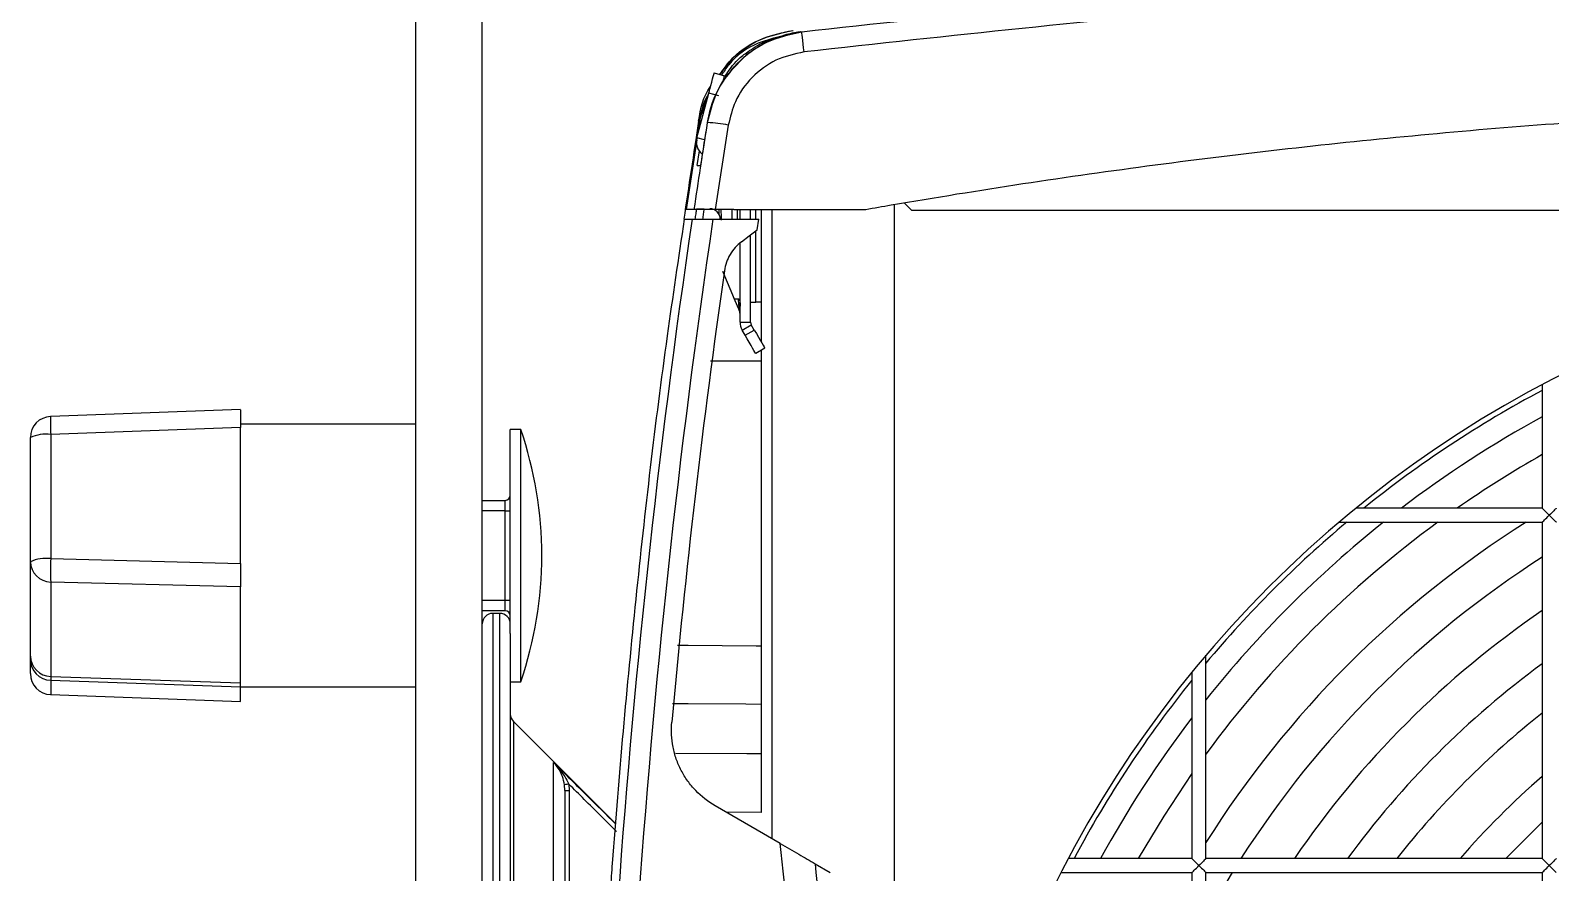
# Model space of a CAD drawing. Extents: x 14.8 to 109.8, y 1.6 to 86.6.
# Drawn here: x 43.172 to 47.512, y 38.298 to 40.702 of the extents above; entities that cross this region are included whole.
import ezdxf

# ---------------------------------------------------------------- set-up
doc = ezdxf.new("R2010")
doc.units = 0
doc.header["$MEASUREMENT"] = 0
doc.layers.add('OBJECT', color=7, linetype='CONTINUOUS')

msp = doc.modelspace()

# ---------------------------------------------------------------- linework, layer by layer
at = {"layer": 'OBJECT'}
for p, q in [((44.2723, 37.5382), (44.2723, 44.1632)), ((44.4623, 38.8687), (44.4623, 44.1632)), ((45.35, 40.6953), (45.3317, 40.6898)), ((45.35, 40.6953), (45.3641, 40.697)), ((45.3711, 40.6979), (45.3705, 40.6978)), ((45.3711, 40.6979), (45.3741, 40.6983)), ((45.1244, 40.5807), (45.1534, 40.5729)), ((45.0749, 40.3959), (45.1089, 40.5227)), ((45.0814, 40.4432), (45.1107, 40.5298)), ((45.1378, 40.515), (45.1089, 40.5227)), ((45.08, 40.443), (45.0441, 40.1986)), ((45.0816, 40.4364), (45.0762, 40.4007)), ((45.1056, 40.4393), (45.1047, 40.4392)), ((45.1646, 40.432), (45.1276, 40.1913)), ((45.0745, 40.3899), (45.0439, 40.1913)), ((45.0969, 40.39), (45.0749, 40.3959)), ((45.0757, 40.3163), (45.0822, 40.3584)), ((45.0757, 40.3163), (45.0854, 40.3163)), ((45.0675, 40.1913), (45.0439, 40.1913)), ((45.18, 40.1913), (45.1276, 40.1913)), ((45.18, 40.1913), (45.5572, 40.1913)), ((45.1983, 40.1632), (45.1983, 40.1913)), ((45.2283, 40.1632), (45.2283, 40.1913)), ((45.2433, 40.1632), (45.2433, 40.1913)), ((45.2583, 40.1913), (45.2583, 39.8132)), ((45.2903, 38.3945), (45.2903, 40.1913)), ((45.6383, 40.2052), (45.6383, 33.4632)), ((45.667, 40.2096), (45.6883, 40.1882)), ((52.3283, 40.1882), (45.6883, 40.1882)), ((45.0385, 40.1632), (45.0623, 40.1632)), ((45.1208, 40.1632), (45.2516, 40.1632)), ((45.2473, 40.1326), (45.2516, 40.1632)), ((45.2283, 39.8692), (45.2283, 40.1184)), ((45.2433, 39.9263), (45.2433, 40.1297)), ((45.1983, 39.8692), (45.1983, 40.0945)), ((45.1808, 39.9374), (45.1963, 39.9009)), ((45.2283, 39.9263), (45.2433, 39.9263)), ((45.2583, 39.9263), (45.2433, 39.9263)), ((45.1983, 39.8692), (45.2283, 39.8692)), ((45.2044, 39.8467), (45.2303, 39.8617)), ((45.2129, 39.8318), (45.2044, 39.8467)), ((45.2129, 39.8318), (45.2389, 39.8468)), ((45.2389, 39.8468), (45.2303, 39.8617)), ((45.2583, 39.7583), (45.1134, 39.7583)), ((45.2689, 39.7949), (45.2429, 39.7799)), ((47.4883, 39.6909), (47.4883, 39.3382)), ((43.7723, 39.6197), (43.2302, 39.6001)), ((43.7723, 39.6196), (43.7723, 39.5683)), ((43.1723, 39.1857), (43.1723, 39.5402)), ((43.7723, 39.5683), (43.2302, 39.5488)), ((43.2302, 39.5488), (43.2302, 39.1943)), ((44.2723, 39.5782), (43.7723, 39.5782)), ((43.7723, 39.1802), (43.7723, 39.5683)), ((44.5723, 39.5632), (44.5423, 39.5632)), ((44.5423, 38.9807), (44.5423, 39.5632)), ((44.5723, 38.8432), (44.5723, 39.5632)), ((44.4623, 39.3607), (44.5273, 39.3607)), ((44.5273, 39.3307), (44.4623, 39.3307)), ((44.5273, 39.3307), (44.5273, 39.3607)), ((44.5273, 39.0757), (44.5273, 39.3307)), ((44.5273, 39.3307), (44.5423, 39.3307)), ((47.4883, 39.3382), (46.956, 39.3382)), ((46.9078, 39.2982), (47.4883, 39.2982)), ((47.4883, 39.2982), (47.4883, 38.3382)), ((43.2302, 39.1943), (43.7723, 39.1802)), ((43.1723, 38.9164), (43.1723, 39.1857)), ((43.7723, 39.1802), (43.7723, 39.1135)), ((43.7723, 39.1135), (43.2302, 39.1276)), ((43.2302, 39.1276), (43.2302, 38.8583)), ((43.7723, 38.84), (43.7723, 39.1135)), ((44.4623, 39.0757), (44.5273, 39.0757)), ((44.5273, 39.0757), (44.5423, 39.0757)), ((44.5273, 39.0457), (44.5273, 39.0757)), ((44.5273, 39.0457), (44.4623, 39.0457)), ((44.5123, 39.0382), (44.4923, 39.0382)), ((44.4923, 39.0382), (44.4923, 37.5382)), ((44.5123, 36.0382), (44.5123, 39.0382)), ((44.5423, 38.9807), (44.5423, 36.0682)), ((43.1723, 38.9073), (43.1723, 38.9164)), ((43.1723, 38.8663), (43.1723, 38.9073)), ((46.5283, 38.3382), (46.5283, 38.9187)), ((43.2302, 38.8583), (43.7723, 38.84)), ((43.2302, 38.8583), (43.2302, 38.8474)), ((43.2302, 38.8474), (43.7723, 38.8285)), ((43.2302, 38.8474), (43.2302, 38.8064)), ((44.4623, 37.5382), (44.4623, 38.8687)), ((44.5423, 38.8432), (44.5723, 38.8432)), ((46.4883, 38.8706), (46.4883, 38.3382)), ((43.2302, 38.8064), (43.7723, 38.7868)), ((43.2302, 38.8064), (43.2302, 38.8063)), ((43.2302, 38.8063), (43.7723, 38.7868)), ((43.7723, 38.8285), (43.7723, 38.84)), ((43.7723, 38.7868), (43.7723, 38.8285)), ((43.7723, 38.8282), (44.2723, 38.8282)), ((44.8434, 38.4372), (44.5511, 38.7294)), ((44.5511, 38.7294), (44.5511, 37.5382)), ((44.6661, 36.462), (44.6661, 38.6123)), ((44.6983, 38.5328), (44.6972, 38.5487)), ((44.7094, 38.5508), (44.7107, 38.5328)), ((44.6983, 38.5328), (44.6983, 38.0553)), ((44.6983, 38.5328), (44.7107, 38.5328)), ((44.7107, 38.5328), (44.7107, 38.1832)), ((45.3131, 38.3814), (45.1273, 38.4886)), ((47.3843, 38.3382), (47.4883, 38.4423)), ((45.4123, 38.3237), (45.4555, 38.2982)), ((46.4883, 38.3382), (46.1357, 38.3382)), ((47.4883, 38.3382), (46.5283, 38.3382)), ((47.5083, 38.3182), (47.4883, 38.3382)), ((46.1149, 38.2982), (46.4883, 38.2982)), ((46.4883, 38.2982), (46.4883, 37.3382)), ((46.5283, 38.2982), (47.4883, 38.2982)), ((46.5283, 37.3382), (46.5283, 38.2982)), ((47.4883, 38.2982), (47.4883, 37.3382)), ((47.5083, 38.3182), (47.5283, 38.2982))]:
    msp.add_line(p, q, dxfattribs=at)
at = {"layer": 'OBJECT', "flags": 128}
for points in [[(45.3811, 40.6408), (45.3797, 40.6521), (45.3784, 40.6629), (45.3772, 40.6729), (45.3761, 40.6815), (45.3752, 40.6887), (45.3746, 40.6939), (45.3742, 40.6972), (45.3741, 40.6983)], [(45.1089, 40.5227), (45.1119, 40.534), (45.1148, 40.5449), (45.1175, 40.5549), (45.1198, 40.5637), (45.1218, 40.5709), (45.1232, 40.5763), (45.1241, 40.5796), (45.1244, 40.5807)], [(45.1534, 40.5729), (45.1531, 40.5718), (45.1522, 40.5685), (45.1507, 40.5632), (45.1488, 40.556), (45.1486, 40.5553)], [(45.202, 40.0985), (45.2246, 40.1156), (45.2473, 40.1326)], [(45.1487, 40.0145), (45.1494, 40.0127), (45.1813, 39.9363)], [(45.2389, 39.8468), (45.2448, 39.8367), (45.2504, 39.827), (45.2556, 39.818), (45.2601, 39.8101), (45.2639, 39.8036), (45.2666, 39.7988), (45.2683, 39.7959), (45.2689, 39.7949)], [(45.2429, 39.7799), (45.2424, 39.7809), (45.2406, 39.7838), (45.2379, 39.7886), (45.2341, 39.7951), (45.2296, 39.803), (45.2244, 39.812), (45.2188, 39.8217), (45.2129, 39.8318)], [(45.2583, 39.7888), (45.2583, 38.4701), (45.1589, 38.4708), (45.1582, 38.4708)], [(47.5083, 39.3182), (47.5049, 39.3217), (47.5015, 39.3251), (47.4983, 39.3282), (47.4955, 39.3311), (47.493, 39.3335), (47.491, 39.3355), (47.4895, 39.337), (47.4886, 39.3379), (47.4883, 39.3382)], [(47.5283, 39.3382), (47.528, 39.3379), (47.5271, 39.337), (47.5256, 39.3355), (47.5236, 39.3335), (47.5212, 39.3311), (47.5183, 39.3282), (47.5152, 39.3251), (47.5118, 39.3217), (47.5083, 39.3182)], [(47.4883, 39.2982), (47.4884, 39.2983), (47.4891, 39.299), (47.4904, 39.3003), (47.4924, 39.3023), (47.4949, 39.3047), (47.4978, 39.3077), (47.5011, 39.311), (47.5046, 39.3145), (47.5083, 39.3182)], [(47.5083, 39.3182), (47.512, 39.3145), (47.5155, 39.311), (47.5189, 39.3077), (47.5218, 39.3047), (47.5243, 39.3023), (47.5262, 39.3003), (47.5276, 39.299), (47.5282, 39.2983), (47.5283, 39.2982)], [(45.0196, 38.9475), (45.05, 38.9473), (45.2444, 38.9459), (45.2583, 38.9459)], [(45.2583, 38.7784), (45.2146, 38.7787), (45.05, 38.7798), (45.0052, 38.7801)], [(45.0141, 38.6395), (45.218, 38.6381), (45.2583, 38.6379)], [(46.4883, 38.5807), (46.4076, 38.4592), (46.3351, 38.3382)], [(46.5083, 38.3182), (46.5049, 38.3217), (46.5015, 38.3251), (46.4983, 38.3282), (46.4955, 38.3311), (46.493, 38.3335), (46.491, 38.3355), (46.4895, 38.337), (46.4886, 38.3379), (46.4883, 38.3382)], [(46.5283, 38.3382), (46.528, 38.3379), (46.5271, 38.337), (46.5256, 38.3355), (46.5236, 38.3335), (46.5212, 38.3311), (46.5183, 38.3282), (46.5152, 38.3251), (46.5118, 38.3217), (46.5083, 38.3182)], [(47.5283, 38.3382), (47.528, 38.3379), (47.5271, 38.337), (47.5256, 38.3355), (47.5236, 38.3335), (47.5212, 38.3311), (47.5183, 38.3282), (47.5152, 38.3251), (47.5118, 38.3217), (47.5083, 38.3182)], [(46.4883, 38.2982), (46.4884, 38.2983), (46.4891, 38.299), (46.4904, 38.3003), (46.4924, 38.3023), (46.4949, 38.3047), (46.4978, 38.3077), (46.5011, 38.311), (46.5046, 38.3145), (46.5083, 38.3182)], [(46.5083, 38.3182), (46.512, 38.3145), (46.5155, 38.311), (46.5189, 38.3077), (46.5218, 38.3047), (46.5243, 38.3023), (46.5262, 38.3003), (46.5276, 38.299), (46.5282, 38.2983), (46.5283, 38.2982)], [(46.6031, 38.2982), (46.5548, 38.2168), (46.5283, 38.1693)], [(47.4883, 38.2982), (47.4884, 38.2983), (47.4891, 38.299), (47.4904, 38.3003), (47.4924, 38.3023), (47.4949, 38.3047), (47.4978, 38.3077), (47.5011, 38.311), (47.5046, 38.3145), (47.5083, 38.3182)]]:
    msp.add_lwpolyline(points, dxfattribs=at)
at = {"layer": 'OBJECT'}
for centre, radius, start, end in [((45.3655, 40.6856), 0.0115, 96.9981, 108.0051), ((45.1404, 40.5763), 0.1027, 35.5467, 39.1022), ((45.0782, 39.9789), 0.4612, 79.2085, 86.5975), ((45.1183, 40.3842), 0.045, 165, 231.4277), ((45.1118, 40.1632), 0.03, 0, 90), ((49.0083, 36.8182), 3.25, 0, 267.3717), ((45.1733, 39.8911), 0.025, 0.0291, 23.0115), ((45.2433, 39.8692), 0.045, 180, 210), ((45.2433, 39.8692), 0.015, 180, 210), ((49.0083, 36.8182), 3.2357, 118.019, 128.8473), ((43.2323, 39.5402), 0.06, 92.0666, 180), ((43.6233, 39.575), 0.394, 176.3426, 183.812), ((49.0083, 36.8182), 3.1693, 118.6594, 127.3324), ((43.2164, 39.4429), 0.1067, 82.5667, 114.401), ((43.5223, 39.2032), 1.11, 341.0754, 18.9246), ((49.0083, 36.8182), 3.0752, 119.6225, 124.9682), ((44.5273, 39.3757), 0.015, 270, 0), ((49.0083, 36.8182), 2.9331, 122.2712, 147.7288), ((49.0083, 36.8182), 3.1693, 128.5091, 141.4909), ((49.0083, 36.8182), 3.0752, 126.2482, 143.7518), ((49.0083, 36.8182), 3.2357, 129.9631, 140.0369), ((43.2164, 39.0885), 0.1067, 82.5666, 114.4014), ((43.9422, 39.161), 0.7128, 177.3175, 182.6825), ((49.0083, 36.8182), 2.8241, 122.5624, 147.4376), ((43.2313, 39.1866), 0.059, 180.8856, 268.9409), ((44.4923, 39.0082), 0.03, 90, 180), ((44.5123, 39.0082), 0.03, 0, 90), ((44.5273, 39.0307), 0.015, 0, 90), ((49.0083, 36.8182), 2.6969, 124.3065, 145.6935), ((43.2313, 38.9173), 0.059, 180.8854, 268.9411), ((43.2323, 38.9073), 0.06, 180.0194, 268.0214), ((49.0083, 36.8182), 2.5729, 126.2123, 143.7877), ((43.2323, 38.8663), 0.06, 180, 267.9334), ((43.2323, 38.8663), 0.06, 180.0194, 268.0214), ((49.0083, 36.8182), 3.2357, 141.1527, 151.981), ((44.5723, 38.7506), 0.03, 180, 225), ((49.0083, 36.8182), 3.1693, 142.6676, 151.3406), ((49.0083, 36.8182), 2.4606, 128.1504, 141.8496), ((44.7238, 38.4331), 0.1186, 96.9616, 102.9659), ((49.0083, 36.8182), 2.3215, 130.9007, 139.0993)]:
    msp.add_arc(centre, radius, start, end, dxfattribs=at)
for points, knots in [([(45.3741, 40.6983), (45.7891, 40.7438), (46.6198, 40.8351), (47.8685, 40.9056), (49.1166, 40.9279), (50.3276, 40.8975), (51.5043, 40.8245), (52.263, 40.7403), (52.6426, 40.6983)], [0, 0, 0, 0, 0.171879, 0.344058, 0.51475, 0.685735, 0.842753, 1, 1, 1, 1]), ([(52.6356, 40.6408), (52.2572, 40.6827), (51.5, 40.7667), (50.3264, 40.8396), (49.1171, 40.87), (47.8721, 40.8477), (46.6251, 40.7774), (45.796, 40.6864), (45.3811, 40.6408)], [0, 0, 0, 0, 0.157018, 0.314265, 0.484956, 0.655942, 0.827821, 1, 1, 1, 1]), ([(45.1056, 40.4393), (45.1125, 40.4675), (45.1276, 40.5297), (45.1864, 40.6112), (45.2715, 40.6754), (45.3399, 40.6906), (45.3741, 40.6983)], [0, 0, 0, 0, 0.217143, 0.478053, 0.739033, 1, 1, 1, 1]), ([(45.1406, 40.5764), (45.1521, 40.5928), (45.1837, 40.6377), (45.2582, 40.6828), (45.3202, 40.696), (45.3483, 40.702)], [0, 0, 0, 0, 0.239774, 0.655894, 1, 1, 1, 1]), ([(45.1416, 40.5761), (45.1533, 40.5927), (45.185, 40.6378), (45.2596, 40.683), (45.3217, 40.6962), (45.3498, 40.7022)], [0, 0, 0, 0, 0.241381, 0.656447, 1, 1, 1, 1]), ([(45.3201, 40.6864), (45.2965, 40.6806), (45.2392, 40.6666), (45.1774, 40.6243), (45.1522, 40.585), (45.1458, 40.575)], [0, 0, 0, 0, 0.3428212, 0.8322891, 1, 1, 1, 1]), ([(45.3705, 40.6978), (45.3703, 40.6978), (45.3553, 40.6959), (45.3195, 40.6885), (45.2665, 40.6679), (45.2316, 40.6428), (45.2167, 40.6321)], [0, 0, 0, 0, 0.0029958, 0.2908798, 0.6972619, 1, 1, 1, 1]), ([(45.2201, 40.6411), (45.2271, 40.6458), (45.2506, 40.6617), (45.2855, 40.6793), (45.3116, 40.6847), (45.3205, 40.6865)], [0, 0, 0, 0, 0.218051, 0.733208, 1, 1, 1, 1]), ([(45.3619, 40.6966), (45.357, 40.696), (45.3516, 40.6954), (45.3467, 40.6931), (45.3462, 40.6928)], [0, 0, 0, 0, 0.899323, 1, 1, 1, 1]), ([(45.3711, 40.6979), (45.371, 40.6979), (45.3702, 40.6978), (45.3671, 40.6974), (45.3642, 40.6969), (45.3619, 40.6966)], [0, 0, 0, 0, 0.046334, 0.26481, 1, 1, 1, 1]), ([(45.3641, 40.697), (45.3663, 40.6973), (45.3687, 40.6976), (45.371, 40.6979), (45.3711, 40.6979)], [0, 0, 0, 0, 0.957097, 1, 1, 1, 1]), ([(45.2167, 40.6321), (45.1917, 40.6076), (45.1417, 40.5587), (45.1131, 40.4857), (45.1058, 40.4454), (45.1047, 40.4392)], [0, 0, 0, 0, 0.4583601, 0.9167271, 1, 1, 1, 1]), ([(45.155, 40.5709), (45.1664, 40.5878), (45.1845, 40.6147), (45.2105, 40.6339), (45.2201, 40.6411)], [0, 0, 0, 0, 0.626931, 1, 1, 1, 1]), ([(45.3811, 40.6408), (45.3535, 40.6347), (45.2983, 40.6224), (45.2297, 40.5705), (45.1823, 40.5048), (45.1701, 40.4547), (45.1646, 40.432)], [0, 0, 0, 0, 0.260968, 0.521938, 0.782845, 1, 1, 1, 1]), ([(45.08, 40.443), (45.0861, 40.4786), (45.0922, 40.5147), (45.1139, 40.5423), (45.1142, 40.5426)], [0, 0, 0, 0, 0.9876734, 1, 1, 1, 1]), ([(45.1071, 40.5191), (45.107, 40.5189), (45.0906, 40.4952), (45.0861, 40.4657), (45.0816, 40.4364)], [0, 0, 0, 0, 0.00489, 1, 1, 1, 1]), ([(45.5572, 40.1913), (45.5813, 40.1955), (45.8558, 40.2433), (46.3828, 40.323), (47.1407, 40.4088), (47.9013, 40.4655), (48.6636, 40.4932), (49.4263, 40.4918), (50.1885, 40.4615), (50.9489, 40.4015), (51.7068, 40.3146), (52.2086, 40.2324), (52.4594, 40.1913)], [0, 0, 0, 0, 0.010564, 0.120488, 0.230452, 0.340376, 0.4503, 0.560264, 0.670188, 0.780112, 0.890076, 1, 1, 1, 1]), ([(45.0675, 40.1913), (45.0734, 40.2309), (45.0858, 40.3136), (45.0988, 40.3962), (45.1056, 40.4393)], [0, 0, 0, 0, 0.478057, 1, 1, 1, 1]), ([(45.1047, 40.4392), (45.1015, 40.4194), (45.095, 40.3785), (45.0887, 40.3375), (45.0854, 40.3163)], [0, 0, 0, 0, 0.4823775, 1, 1, 1, 1]), ([(45.1276, 40.1913), (45.1207, 40.1913), (45.107, 40.1913), (45.0889, 40.1913), (45.0753, 40.1913), (45.0686, 40.1913), (45.0678, 40.1913), (45.0675, 40.1913)], [0, 0, 0, 0, 0.22128, 0.442625, 0.662277, 0.879519, 1, 1, 1, 1]), ([(45.1373, 40.1913), (45.1374, 40.1911), (45.1375, 40.1861), (45.1377, 40.1815), (45.1379, 40.1771)], [0, 0, 0, 0, 0.054317, 1, 1, 1, 1]), ([(45.1453, 40.1601), (45.1453, 40.1609), (45.1451, 40.1693), (45.1447, 40.1809), (45.1444, 40.1913)], [0, 0, 0, 0, 0.0954761, 1, 1, 1, 1]), ([(45.1743, 40.1913), (45.1743, 40.1892), (45.1746, 40.1793), (45.1747, 40.1703), (45.1749, 40.1632)], [0, 0, 0, 0, 0.2191601, 1, 1, 1, 1]), ([(45.1901, 40.1917), (45.19, 40.1847), (45.1898, 40.1745), (45.1896, 40.166), (45.1895, 40.1632)], [0, 0, 0, 0, 0.679429, 1, 1, 1, 1]), ([(45.039, 40.1632), (45.0223, 40.0523), (44.9681, 39.6919), (44.8975, 39.0789), (44.8497, 38.5521), (44.8298, 38.2762), (44.8281, 38.2522)], [0, 0, 0, 0, 0.174946, 0.568517, 0.962436, 1, 1, 1, 1]), ([(45.0623, 40.1632), (45.0624, 40.1632), (45.0641, 40.1632), (45.0686, 40.1632), (45.0704, 40.1632), (45.0747, 40.1632), (45.0771, 40.1632), (45.0852, 40.1632), (45.0916, 40.1632), (45.1055, 40.1632), (45.1131, 40.1632), (45.1208, 40.1632)], [0, 0, 0, 0, 0.25, 0.25, 0.375, 0.375, 0.5, 0.5, 0.75, 0.75, 1, 1, 1, 1]), ([(45.202, 40.0985), (45.1888, 40.0886), (45.178, 40.0766), (45.1654, 40.0553), (45.1619, 40.0479), (45.1565, 40.0325), (45.1546, 40.0245), (45.1534, 40.0163)], [0, 0, 0, 0, 0.5, 0.5, 0.75, 0.75, 1, 1, 1, 1]), ([(45.1813, 39.9363), (45.182, 39.9363), (45.1833, 39.9363), (45.1906, 39.9363), (45.1935, 39.9363)], [0, 0, 0, 0, 0.592051, 1, 1, 1, 1]), ([(45.1935, 39.9363), (45.1938, 39.9363), (45.1943, 39.9362), (45.1951, 39.9355), (45.1959, 39.9344), (45.1967, 39.9322), (45.198, 39.9263), (45.1983, 39.9205), (45.1983, 39.9159), (45.1983, 39.9153)], [0, 0, 0, 0, 0.068698, 0.127222, 0.185765, 0.267015, 0.414971, 0.912615, 1, 1, 1, 1]), ([(45.1963, 39.9009), (45.1963, 39.9009), (45.1963, 39.9012), (45.1958, 39.9072), (45.1947, 39.9204), (45.1939, 39.9316), (45.1935, 39.9363)], [0, 0, 0, 0, 0.067503, 0.302358, 0.707685, 1, 1, 1, 1]), ([(45.1273, 38.4886), (45.1066, 38.5005), (45.0881, 38.5151), (45.0635, 38.5408), (45.0558, 38.55), (45.042, 38.5693), (45.0359, 38.5793), (45.025, 38.6003), (45.0202, 38.6112), (45.0123, 38.6337), (45.0092, 38.6451), (45.0024, 38.6798), (45.0011, 38.7038), (45.0032, 38.7276)], [0, 0, 0, 0, 0.25, 0.25, 0.375, 0.375, 0.5, 0.5, 0.625, 0.625, 0.75, 0.75, 1, 1, 1, 1]), ([(44.6972, 38.5487), (44.6955, 38.5568), (44.6911, 38.5771), (44.679, 38.5976), (44.6689, 38.6094), (44.6662, 38.6122), (44.6661, 38.6123)], [0, 0, 0, 0, 0.330297, 0.829373, 0.994415, 1, 1, 1, 1]), ([(44.6661, 38.6123), (44.6662, 38.6122), (44.6692, 38.6091), (44.6808, 38.5967), (44.6962, 38.5768), (44.7057, 38.5582), (44.7094, 38.5508)], [0, 0, 0, 0, 0.0059008, 0.1725188, 0.6755903, 1, 1, 1, 1]), ([(44.6661, 38.6123), (44.6979, 38.5808), (44.757, 38.5222), (44.8161, 38.4636), (44.8433, 38.4365)], [0, 0, 0, 0, 0.538096, 1, 1, 1, 1]), ([(44.8459, 38.4153), (44.8151, 38.4459), (44.7696, 38.4911), (44.7241, 38.5363), (44.7094, 38.5508)], [0, 0, 0, 0, 0.677225, 1, 1, 1, 1]), ([(45.2851, 35.0103), (45.3195, 35.2899), (45.3458, 35.5703), (45.3825, 36.1323), (45.3929, 36.4138), (45.3975, 36.977), (45.3918, 37.2587), (45.3645, 37.8208), (45.3428, 38.1013), (45.3131, 38.3814)], [0, 0, 0, 0, 0.25, 0.25, 0.5, 0.5, 0.75, 0.75, 1, 1, 1, 1]), ([(45.3131, 38.3814), (45.331, 38.3711), (45.3485, 38.3609), (45.3741, 38.346), (45.3823, 38.3412), (45.398, 38.3321), (45.4054, 38.3277), (45.4124, 38.3236)], [0, 0, 0, 0, 0.5, 0.5, 0.75, 0.75, 1, 1, 1, 1]), ([(45.4124, 38.3236), (45.4398, 38.0532), (45.4598, 37.7822), (45.485, 37.2395), (45.4902, 36.9676), (45.4857, 36.4239), (45.4761, 36.1522), (45.4419, 35.6096), (45.4175, 35.3388), (45.3856, 35.0688)], [0, 0, 0, 0, 0.25, 0.25, 0.5, 0.5, 0.75, 0.75, 1, 1, 1, 1])]:
    msp.add_open_spline(points, degree=3, knots=knots, dxfattribs=at)
for points in [[(45.0385, 40.1632), (45.0523, 40.2566), (45.0666, 40.35), (45.0814, 40.4432)], [(45.0737, 40.1932), (45.073, 40.1882), (45.0715, 40.1782), (45.07, 40.1682), (45.0692, 40.1632)], [(45.0737, 40.1932), (45.0769, 40.1932), (45.0841, 40.1932), (45.0954, 40.1932)], [(45.0954, 40.1932), (45.0946, 40.1882), (45.0931, 40.1782), (45.0917, 40.1682), (45.0909, 40.1632)], [(44.8467, 38.1605), (44.8921, 38.8306), (44.964, 39.4988), (45.0623, 40.1632)], [(45.1208, 40.1632), (45.0222, 39.4984), (44.9501, 38.83), (44.9047, 38.1595)], [(45.1534, 40.0163), (45.0923, 39.588), (45.0423, 39.1585), (45.0032, 38.7276)]]:
    msp.add_open_spline(points, degree=3, dxfattribs=at)

doc.saveas('drawing.dxf')
